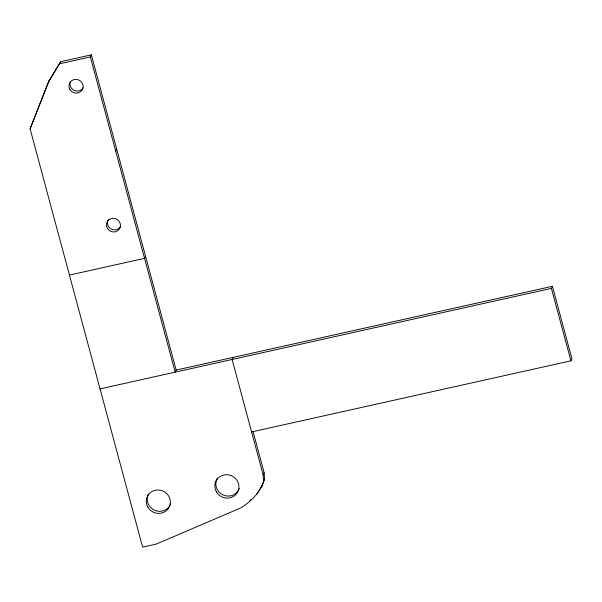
<?xml version="1.0" encoding="UTF-8"?>
<svg xmlns="http://www.w3.org/2000/svg" width="602" height="602" viewBox="0 0 602 602"><rect width="100%" height="100%" fill="white"/><g stroke="black" fill="none" stroke-linecap="round" stroke-linejoin="round"><path stroke-width="0.9" d="M91.338 54.857L90.36 56.942L175.167 372.156L176.145 370.072L91.338 54.857L60.606 61.705L48.326 82.263L30.1 128.858L142.629 547.143L156.144 544.133L241.131 507.764C251.726 500.819 261.343 491.465 264.481 478.868L264.135 472.751L253.073 431.634M261.396 487.469L264.481 478.868M49.304 80.179L30.1 128.858M48.326 82.263L60.606 61.705M115.674 151.034L116.653 148.95M145.526 256.271L144.548 258.348L69.441 275.076M233.102 357.392L232.116 359.469L263.157 474.827L263.503 480.953M250.071 501.045L250.718 499.66M263.157 474.827L264.135 472.751M256.881 494.227L258.86 490.645M251.613 431.927L570.922 360.824L551.432 288.366L552.41 286.289L176.145 370.072M570.922 360.824L571.9 358.739L552.41 286.289M259.868 489.14L262.374 485.393M59.628 63.789L90.36 56.942M100.052 388.884L551.432 288.366M170.69 503.806A12.153 11.619 25.2 0 1 154.631 510.263A12.153 11.619 25.2 0 1 148.498 494.031M239.265 488.538A12.153 11.619 25.2 0 1 222.845 494.829A12.153 11.619 25.2 0 1 217.442 478.108M83.144 87.847A7.149 6.833 25.2 0 1 70.171 82.135M120.52 226.706A7.096 6.78 25.2 0 1 110.896 228.85A7.096 6.78 25.2 0 1 108.36 219.414M216.419 491.894A12.153 11.619 25.2 0 0 237.301 492.677A12.153 11.619 25.2 0 0 226.931 474.722A12.153 11.619 25.2 0 0 216.419 491.894M147.851 507.162A12.153 11.619 25.2 0 0 168.726 507.945A12.153 11.619 25.2 0 0 158.364 489.99A12.153 11.619 25.2 0 0 147.851 507.162M107.352 228.331A7.096 6.78 25.2 0 0 119.542 228.79A7.096 6.78 25.2 0 0 113.485 218.308A7.096 6.78 25.2 0 0 107.352 228.331M69.885 89.465A7.149 6.833 25.2 0 0 82.165 89.924A7.149 6.833 25.2 0 0 76.063 79.366A7.149 6.833 25.2 0 0 69.885 89.465"/></g></svg>
